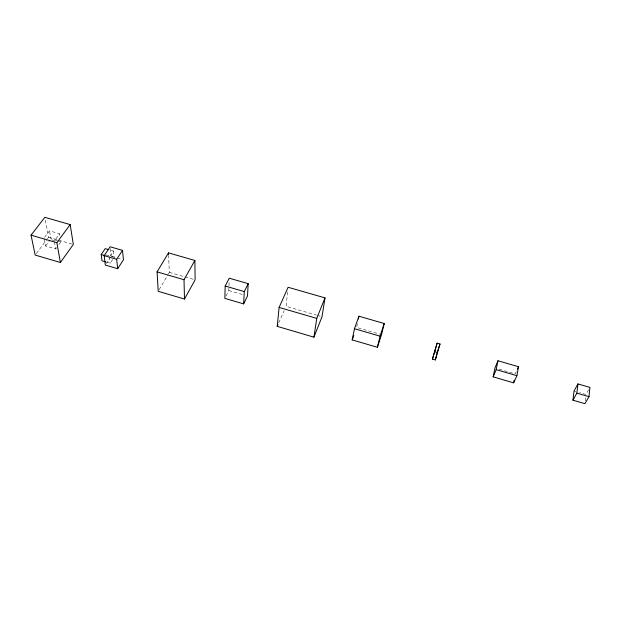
<?xml version="1.0" encoding="UTF-8"?>
<svg xmlns="http://www.w3.org/2000/svg" width="621" height="621" viewBox="0 0 621 621"><rect width="100%" height="100%" fill="white"/><g stroke="black" fill="none" stroke-linecap="round" stroke-linejoin="round"><path stroke-width="0.47" stroke-dasharray="3.1 2.33" d="M226.044 296.046L228.839 290.566L228.963 286.762M228.994 285.807L229.149 281.049M287.601 292.033L286.056 306.3L316.485 315.15M585.238 400.925L585.634 397.23M357.393 323.696L356.617 327.43L379.672 334.137M278.767 322.873L284.139 310.663M516.346 371.505L515.267 373.904L498.64 369.068M588.607 389.763L585.929 394.467L579.533 392.604M159.178 289.658L167.88 274.824M168.361 274.001L169.323 272.355L168.601 255.65M106.587 262.163L110.243 263.234L112.68 259.531M110.002 256.209L113.441 251.024L109.777 249.96M106.393 263.467L109.599 258.639M44.262 238.906L45.628 245.978L55.727 248.936L56.783 247.492M58.894 244.612L60.998 241.732L60.695 239.97M44.634 237.307L49.501 230.857L59.624 233.791L54.291 240.995L52.436 240.451M45.628 245.978L49.905 240.249M36.352 253.523L46.823 239.566M47.406 238.79L48.57 237.238L45.193 219.205M48.57 237.238L57.737 239.908M58.653 240.172L72.409 244.169M169.323 272.355L184.057 276.64M184.98 276.904L194.187 279.582M317.401 315.414L320.172 316.221M112.075 256.473L116.453 257.746M117.33 258.002L121.708 259.275M57.349 240.676L50.976 238.813L49.501 230.857M58.265 240.94L60.998 241.732M105.958 254.936L113.232 257.047M228.839 290.566L243.044 294.703M574.045 391.005L575.877 391.54M54.454 241.872L55.727 248.936M59.624 233.791L59.927 235.553M109.513 256.947L110.243 263.234M110.336 248.664L111.198 256.217M113.441 251.024L114.14 257.319"/><path stroke-width="0.93" d="M225.19 286.033L224.849 298.39L243.642 303.886L247.484 295.992L248.183 283.665L229.242 278.192L225.19 286.033L244.286 291.583L243.642 303.886M277.23 326.359L279.116 307.426L288.113 287.275L325 297.886L322.012 316.757L313.923 337.164L277.23 326.359L277.998 324.612M588.98 396.672L589.95 387.411L577.934 383.925L574.045 391.005L572.942 400.188L584.935 403.689L588.98 396.672L576.855 393.14L572.942 400.188M576.855 393.14L577.934 383.925M313.923 337.164L316.757 318.394L325 297.886M516.897 375.682L518.504 366.716L497.964 360.762L494.945 367.989L493.152 376.854L513.652 382.846L516.897 375.682L496.179 369.65L493.152 376.854M513.652 382.846L514.134 380.161M496.179 369.65L497.964 360.762M352.185 339.897L354.467 328.719L358.946 316.213L384.228 323.518L381.519 334.68L377.389 347.286L352.185 339.897L353.768 335.449M358.364 319.015L358.946 316.213M377.389 347.286L380.075 336.178L384.228 323.518M435.321 359.939L440.002 343.972L437.13 343.141L432.457 359.101L435.321 359.939L437.145 353.031M432.457 359.101L437.13 343.141M437.603 351.307L440.002 343.972M517.425 369.115L518.504 366.716M244.286 291.583L248.183 283.665M184.499 299.05L195.11 279.854L194.893 260.463L168.477 252.871L157.074 271.874L158.215 291.311L184.499 299.05L184.01 279.722L194.893 260.463M117.695 268.699L123.455 259.788L122.516 250.364L110.119 246.77L104.165 255.642L105.322 265.082L117.695 268.699L116.678 259.283L122.516 250.364M105.671 261.899L102.007 260.828L101.215 254.532L105.197 248.633L108.861 249.696M60.4 262.504L73.325 244.441L70.173 224.592L44.836 217.311L31.05 235.165L35.187 255.076L60.4 262.504L56.868 242.687L70.173 224.592M101.215 254.532L104.902 255.604M434.824 351.789L437.72 352.627M104.165 255.642L116.678 259.283M354.467 328.719L380.075 336.178M31.05 235.165L56.868 242.687M157.074 271.874L184.01 279.722M279.116 307.426L316.757 318.394M168.477 252.871L168.563 254.726"/></g></svg>
